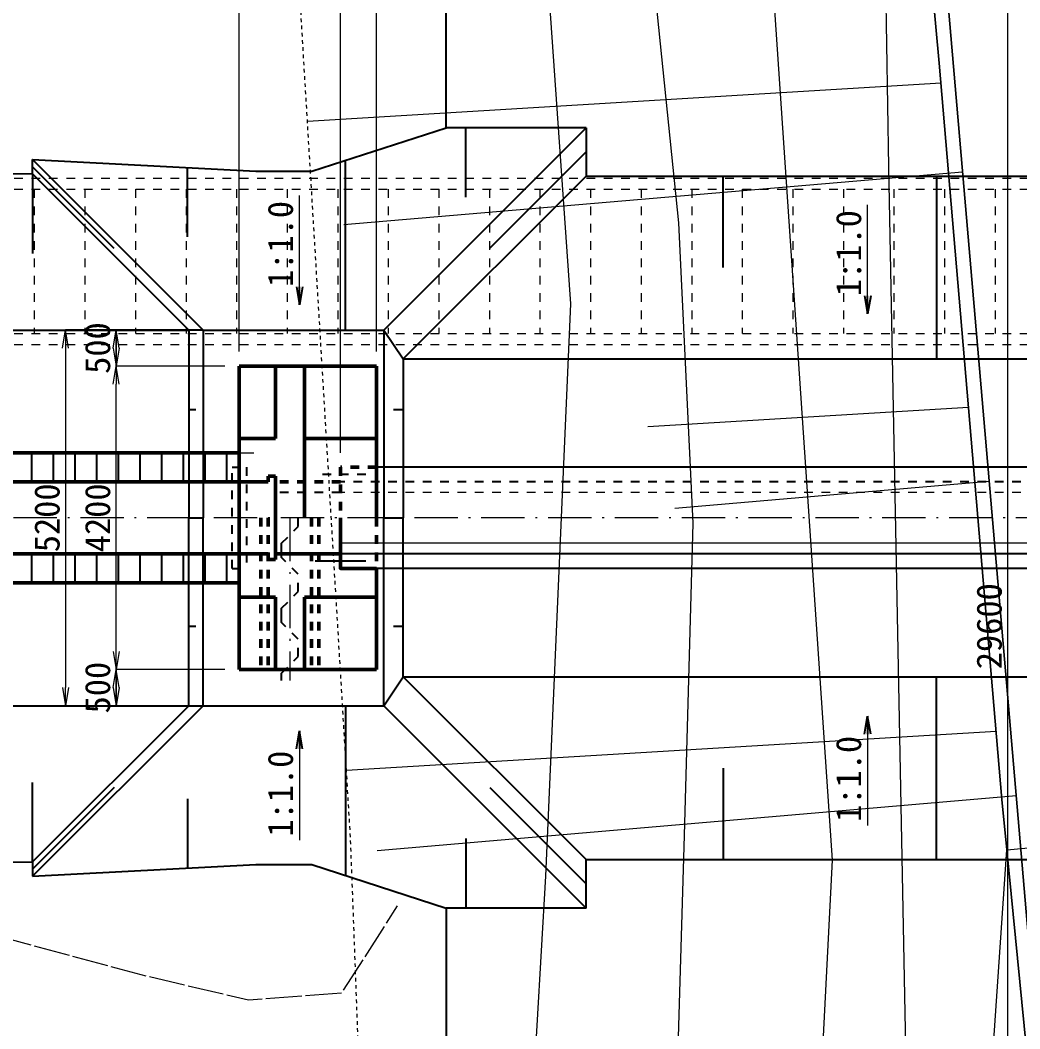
# Model space of a CAD drawing. Header units: millimetres. Extents: x 604133 to 1296463, y 247237 to 595748.
# Drawn here: x 1123057 to 1136895, y 400040 to 414001 of the extents above; entities that cross this region are included whole.
import ezdxf
from ezdxf.enums import TextEntityAlignment as Align

# ---------------------------------------------------------------- set-up
doc = ezdxf.new("R2010")
doc.units = ezdxf.units.MM
doc.header["$LTSCALE"] = 100
doc.header["$PDSIZE"] = 300
for name, pattern in [('561019', [1, 0.5, -0.5]), ('57103', [5.5, 5, -0.5]), ('SXF_一点短鎖線', [9.25, 6, -1.5, 0.25, -1.5]), ('SXF_跳び破線', [12, 6, -6]), ('破線', [7.5, 6, -1.5])]:
    doc.linetypes.add(name, pattern=pattern)
doc.layers.get('Defpoints').update_dxf_attribs({"color": 153})
for name, color, linetype, lineweight in [('D-BGD', 7, 'Continuous', 13), ('D-BMK', 2, 'SXF_一点短鎖線', 13), ('D-BYP-STR1', 2, 'Continuous', 13), ('D-BYP-STR3', 2, 'Continuous', 13), ('D-BYP-STR4', 6, 'Continuous', 25), ('D-BYP-STR8', 150, 'Continuous', 25), ('D-STR', 1, 'Continuous', 50), ('D-STR-DIM', 7, 'Continuous', 13), ('D-STR-STR8', 6, 'Continuous', 25), ('D-STR-TXT', 7, 'Continuous', 13)]:
    doc.layers.add(name, color=color, linetype=linetype, lineweight=lineweight)
doc.styles.add('MS ゴシック', font='MS Gothic.ttf')
doc.styles.add('YOKO_GOTHIC', font='MS Gothic.ttf')
doc.dimstyles.new('DIM-100-F', dxfattribs={"dimscale": 100, "dimtxt": 3.5, "dimasz": 2.5, "dimexe": 0, "dimexo": 2, "dimgap": 0.8, "dimtad": 1, "dimdec": 0, "dimzin": 0, "dimdsep": 46, "dimtxsty": 'MS ゴシック', "dimblk": 'OPEN', "dimcen": 0.1, "dimclrd": 256, "dimclre": 256, "dimclrt": 256, "dimaunit": 1, "dimadec": 4, "dimazin": 0, "dimtfac": 1, "dimtdec": 0, "dimtmove": 2, "dimatfit": 3, "dimldrblk": 'OPEN', "dimfxl": 1, "dimtolj": 1, "dimtzin": 0, "dimlwd": -1, "dimlwe": -1, "dimarcsym": 2})

# ---------------------------------------------------------------- blocks, each defined once
blk = doc.blocks.new('21311212131313131')
at = {"layer": 'D-BGD', "linetype": 'Continuous'}
for p, q in [((2631956.4054, -1237725.4906), (2632903.0245, -1246554.5848)), ((2631074.3451, -1238023.9667), (2631802.0793, -1247004.1743)), ((2627615.6807, -1238199.3119), (2628080.7304, -1242535.2348)), ((2626597.3564, -1238498.9417), (2626956.7081, -1242933.3261)), ((2623342.8237, -1238653.2847), (2624250.7692, -1247198.9986)), ((2622120.3676, -1238973.9168), (2622830.0403, -1247731.2465))]:
    blk.add_line(p, q, dxfattribs=at)
at = {"layer": 'D-BGD', "linetype": 'Continuous', "flags": 128}
for points, elevation in [([(2679911.1663, -1231935.7969), (2668479.6489, -1232319.6215), (2667329.6829, -1235090.8217), (2660699.7617, -1236637.1297), (2654496.4432, -1237435.4029), (2637506.3425, -1238068.6825), (2632710.6617, -1237840.8486), (2632323.1601, -1234462.8293), (2616051.0047, -1233903.3456), (2605419.7616, -1233743.6971), (2592699.1795, -1233495.9421), (2584605.5577, -1233740.4889)], 366999.9802), ([(2583308.4243, -1236041.2311), (2597019.499, -1236141.4955), (2607490.4019, -1236460.7561), (2611872.7226, -1236708.5494), (2612256.1521, -1240087.7596), (2623293.0559, -1239677.1553), (2638573.7824, -1239063.4527), (2642958.7403, -1239204.3861), (2645990.1365, -1239243.891), (2649444.228, -1239265.1265), (2655700.3083, -1239140.9988), (2659012.4858, -1239223.63), (2665385.0682, -1239059.5364), (2668179.506, -1238528.1265), (2669716.6588, -1237929.7528), (2670565.5932, -1237401.5177), (2671771.8717, -1236951.4822), (2672942.0956, -1234189.0919), (2680907.7549, -1234015.8583)], 365999.9802), ([(2586777.4688, -1242786.6184), (2601593.5272, -1242657.284), (2609112.058, -1242353.2794), (2620266.5812, -1241380.0432), (2632903.5429, -1240256.1567), (2646002.5087, -1240654.0511), (2650127.0198, -1240710.5483)], 364999.9803), ([(2662136.5812, -1242686.1153), (2644244.0305, -1242412.6662), (2632601.6074, -1242307.1005), (2628278.2499, -1242278.5521), (2624128.1624, -1242560.3253), (2612434.2076, -1244006.6425), (2596799.4927, -1244644.3059), (2589413.1888, -1244906.6926)], 363999.9803), ([(2653589.4735, -1244977.3043), (2638376.1595, -1244405.7899), (2633206.8406, -1244212.8207), (2625279.8702, -1244032.1614), (2608243.1191, -1245581.5745), (2597180.6312, -1246126.3782), (2588288.9169, -1246687.5849)], 362999.9804)]:
    blk.add_lwpolyline(points, dxfattribs=dict(at, elevation=elevation))
for points in [[(2564021.7962, -1255511.6219), (2566505.9659, -1252400.3186), (2569478.9413, -1249826.7949), (2572939.1385, -1247364.9493), (2572956.5536, -1247353.9622), (2576149.0408, -1245435.2855), (2578453.2333, -1244524.9133), (2580770.5009, -1243780.1642), (2582692.6701, -1243273.9989), (2583765.9038, -1243139.8828), (2586777.4688, -1242786.6184), (2587740.2957, -1242673.0042), (2599980.3645, -1241499.4293), (2609916.9525, -1240351.9465), (2612256.1521, -1240087.7596), (2621839.9683, -1239003.6651), (2632015.2404, -1237924.1447), (2632710.6617, -1237840.8486), (2635418.1082, -1237518.3251), (2642517.3472, -1236780.7177), (2647961.4938, -1236107.2236)], [(2635418.1082, -1237518.3251), (2632710.6617, -1237840.8486), (2632015.2404, -1237924.1447), (2621839.9683, -1239003.6651), (2612256.1521, -1240087.7596), (2609916.9525, -1240351.9465), (2599980.3645, -1241499.4293), (2587740.2957, -1242673.0042), (2586777.4688, -1242786.6184), (2583765.9038, -1243139.8828)]]:
    blk.add_lwpolyline(points, dxfattribs=at)
at = {"layer": 'D-BGD', "linetype": 'Continuous', "extrusion": (-0.107532, 0.993555, 0.035859), "elevation": -1499608.5039}
blk.add_lwpolyline([(-2497254.1395, 421594.8357), (-2480521.2496, 420994.4496), (-2464212.7292, 420484.1214)], dxfattribs=at)
at = {"layer": 'D-BGD', "linetype": '561019', "flags": 128}
blk.add_lwpolyline([(2677840.3099, -1240964.4348), (2677835.9537, -1241622.1323), (2677833.568, -1242034.6602), (2661323.2078, -1244386.3965), (2656577.7941, -1245212.1153), (2653743.5893, -1245705.7947), (2642030.2107, -1246387.9132), (2632752.6546, -1246927.142), (2602586.2323, -1249371.7554), (2584901.8668, -1249696.7909), (2578358.5427, -1250455.9974), (2572758.8599, -1252638.1188), (2569100.8428, -1254403.4106), (2566188.8594, -1257069.6056), (2565725.9984, -1256736.4155), (2564042.2847, -1255526.2582), (2564021.7962, -1255511.6219)], dxfattribs=at)
at = {"layer": 'D-BGD', "linetype": '57103', "elevation": 362499.9804, "flags": 128}
blk.add_lwpolyline([(2694508.8492, -1342309.7663), (2692826.5406, -1342645.9009), (2691223.2868, -1343204.6683), (2688215.924, -1343889.7043), (2684776.2259, -1344947.9842), (2681195.4155, -1347319.8608), (2675268.4675, -1350370.5202), (2671310.4414, -1354074.9467), (2666753.1492, -1357924.4284), (2665147.7632, -1359513.7633), (2663987.5612, -1360468.9789), (2662795.2159, -1361097.6478), (2660669.8069, -1361425.2898), (2659029.8529, -1360878.6497), (2658044.7735, -1360460.2246), (2656538.5731, -1359290.2426), (2655578.5144, -1357695.3147), (2653179.7939, -1353453.4072), (2649363.7171, -1350330.3297), (2646086.6108, -1346722.5185), (2644548.623, -1345829.2648), (2639246.993, -1342387.7168), (2637490.1438, -1340413.5979), (2636977.8488, -1339160.6959), (2637145.5554, -1337469.4847), (2640167.9302, -1320784.2484), (2642105.7601, -1312948.2295), (2643536.402, -1309766.3628), (2647372.6459, -1303287.6772), (2647820.7291, -1301434.164), (2647826.4349, -1300571.9985), (2647644.2049, -1299805.3166), (2647324.3789, -1299512.8079), (2646435.8067, -1299134.674), (2644191.5378, -1299217.1216), (2631308.7427, -1304850.946), (2626711.1803, -1305960.5309), (2625121.1633, -1304854.1084), (2624541.5889, -1303497.1127), (2623950.9738, -1301739.6198), (2627616.8881, -1279538.9036), (2634115.1534, -1252099.7936), (2634700.6786, -1249716.1609), (2635003.7256, -1248296.2668), (2634878.7255, -1247002.2959), (2633658.7892, -1246256.9347)], dxfattribs=at)
at = {"layer": 'D-BGD', "linetype": 'Continuous'}
blk.add_polyline3d([(2567898.1686, -1251656.4716, 364039.9803), (2570133.443, -1249676.6364, 364499.9803), (2572032.7743, -1248185.516, 364239.9803), (2574775.139, -1246528.8825, 364189.9803), (2577257.3679, -1245368.2623, 364679.9803), (2579903.1203, -1244262.9599, 364909.9803), (2581798.6158, -1243715.9716, 364939.9803), (2612783.9959, -1239781.621, 366439.9802), (2628999.8005, -1238045.0001, 366949.9802), (2645637.8583, -1236265.9271, 367549.9801), (2658375.6289, -1235030.7815, 368169.9801)], dxfattribs=at)
at = {"layer": 'D-STR-TXT'}
blk.add_line((2627673.1793, -1259974.3175), (2627431.6772, -1248376.8317), dxfattribs=at)
blk = doc.blocks.new('_Open')
at = {"color": 0, "linetype": 'ByBlock', "lineweight": -2}
for p, q in [((-1, 0.167), (0, 0)), ((-1, -0.167), (0, 0)), ((0, 0), (-1, 0))]:
    blk.add_line(p, q, dxfattribs=at)
blk = doc.blocks.new('*D201')
at = {"layer": 'D-STR-DIM', "transparency": 16777216}
for p, q in [((1125891, 409213), (1124386, 409213)), ((1124386, 405263), (1124386, 408963)), ((1125891, 405013), (1124386, 405013))]:
    blk.add_line(p, q, dxfattribs=at)
at = {"layer": 'Defpoints', "color": 0, "transparency": 16777216}
for p in [(1124386, 409213), (1126091, 409213), (1126091, 405013)]:
    blk.add_point(p, dxfattribs=at)
at = {"layer": 'D-STR-DIM', "transparency": 16777216, "xscale": 250, "yscale": 250, "zscale": 250}
for p, rotation in [((1124386, 409213), 90), ((1124386, 405013), 270)]:
    blk.add_blockref('_Open', p, dxfattribs=dict(at, rotation=rotation))
at = {"layer": 'D-STR-DIM', "transparency": 16777216, "insert": (1124131, 407113), "char_height": 350, "attachment_point": 5, "rotation": 90, "style": 'MS ゴシック'}
blk.add_mtext('\\A1;4200', dxfattribs=at)
blk = doc.blocks.new('*D202')
at = {"layer": 'D-STR-DIM', "ltscale": 1500, "transparency": 16777216}
for p, q in [((1125391, 409713), (1124386, 409713)), ((1124386, 409213), (1124386, 409713)), ((1124386, 409463), (1124386, 409713)), ((1124386, 409463), (1124386, 409213)), ((1125891, 409213), (1124386, 409213))]:
    blk.add_line(p, q, dxfattribs=at)
at = {"layer": 'Defpoints', "color": 0, "ltscale": 1500, "transparency": 16777216}
for p in [(1124386, 409713), (1125591, 409713), (1126091, 409213)]:
    blk.add_point(p, dxfattribs=at)
at = {"layer": 'D-STR-DIM', "ltscale": 1500, "transparency": 16777216, "xscale": 250, "yscale": 250, "zscale": 250}
for p, rotation in [((1124386, 409713), 90), ((1124386, 409213), 270)]:
    blk.add_blockref('_Open', p, dxfattribs=dict(at, rotation=rotation))
at = {"layer": 'D-STR-DIM', "ltscale": 1500, "transparency": 16777216, "insert": (1124131, 409463), "char_height": 350, "attachment_point": 5, "rotation": 90, "style": 'MS ゴシック'}
blk.add_mtext('\\A1;500', dxfattribs=at)
blk = doc.blocks.new('*D203')
at = {"layer": 'D-STR-DIM', "ltscale": 1500, "transparency": 16777216}
for p, q in [((1125391, 409713), (1123686, 409713)), ((1123686, 409463), (1123686, 404763)), ((1125391, 404513), (1123686, 404513))]:
    blk.add_line(p, q, dxfattribs=at)
at = {"layer": 'Defpoints', "color": 0, "ltscale": 1500, "transparency": 16777216}
for p in [(1125591, 409713), (1123686, 404513), (1125591, 404513)]:
    blk.add_point(p, dxfattribs=at)
at = {"layer": 'D-STR-DIM', "ltscale": 1500, "transparency": 16777216, "xscale": 250, "yscale": 250, "zscale": 250}
for p, rotation in [((1123686, 409713), 90), ((1123686, 404513), 270)]:
    blk.add_blockref('_Open', p, dxfattribs=dict(at, rotation=rotation))
at = {"layer": 'D-STR-DIM', "ltscale": 1500, "transparency": 16777216, "insert": (1123431, 407113), "char_height": 350, "attachment_point": 5, "rotation": 90, "style": 'MS ゴシック'}
blk.add_mtext('\\A1;5200', dxfattribs=at)
blk = doc.blocks.new('*D204')
at = {"layer": 'D-STR-DIM', "ltscale": 1500, "transparency": 16777216}
for p, q in [((1125891, 405013), (1124386, 405013)), ((1124386, 405013), (1124386, 404513)), ((1124386, 404763), (1124386, 405013)), ((1124386, 404763), (1124386, 404513)), ((1125391, 404513), (1124386, 404513))]:
    blk.add_line(p, q, dxfattribs=at)
at = {"layer": 'Defpoints', "color": 0, "ltscale": 1500, "transparency": 16777216}
for p in [(1126091, 405013), (1124386, 404513), (1125591, 404513)]:
    blk.add_point(p, dxfattribs=at)
at = {"layer": 'D-STR-DIM', "ltscale": 1500, "transparency": 16777216, "xscale": 250, "yscale": 250, "zscale": 250}
for p, rotation in [((1124386, 405013), 90), ((1124386, 404513), 270)]:
    blk.add_blockref('_Open', p, dxfattribs=dict(at, rotation=rotation))
at = {"layer": 'D-STR-DIM', "ltscale": 1500, "transparency": 16777216, "insert": (1124131, 404763), "char_height": 350, "attachment_point": 5, "rotation": 90, "style": 'MS ゴシック'}
blk.add_mtext('\\A1;500', dxfattribs=at)
blk = doc.blocks.new('*D154')
at = {"layer": 'D-STR-DIM', "ltscale": 0.2, "transparency": 16777216}
for p, q in [((1113991, 408213), (1113991, 429299)), ((1114241, 429299), (1125841, 429299)), ((1126091, 409413), (1126091, 429299))]:
    blk.add_line(p, q, dxfattribs=at)
at = {"layer": 'Defpoints', "color": 0, "ltscale": 0.2, "transparency": 16777216}
for p in [(1126091, 429299), (1126091, 409213), (1113991, 408013)]:
    blk.add_point(p, dxfattribs=at)
at = {"layer": 'D-STR-DIM', "ltscale": 0.2, "transparency": 16777216, "xscale": 250, "yscale": 250, "zscale": 250, "rotation": 180}
blk.add_blockref('_Open', (1113991, 429299), dxfattribs=at)
at = {"layer": 'D-STR-DIM', "ltscale": 0.2, "transparency": 16777216, "xscale": 250, "yscale": 250, "zscale": 250}
blk.add_blockref('_Open', (1126091, 429299), dxfattribs=at)
at = {"layer": 'D-STR-DIM', "ltscale": 0.2, "transparency": 16777216, "insert": (1120041, 429592), "char_height": 350, "attachment_point": 5, "style": 'MS ゴシック'}
blk.add_mtext('\\A1;川裏翼壁工 12100', dxfattribs=at)
blk = doc.blocks.new('*D155')
at = {"layer": 'D-STR-DIM', "ltscale": 0.2, "transparency": 16777216}
for p, q in [((1126091, 409413), (1126091, 428599)), ((1126341, 428599), (1127741, 428599)), ((1127991, 409413), (1127991, 428599))]:
    blk.add_line(p, q, dxfattribs=at)
at = {"layer": 'Defpoints', "color": 0, "ltscale": 0.2, "transparency": 16777216}
for p in [(1127991, 428599), (1126091, 409213), (1127991, 409213)]:
    blk.add_point(p, dxfattribs=at)
at = {"layer": 'D-STR-DIM', "ltscale": 0.2, "transparency": 16777216, "xscale": 250, "yscale": 250, "zscale": 250, "rotation": 180}
blk.add_blockref('_Open', (1126091, 428599), dxfattribs=at)
at = {"layer": 'D-STR-DIM', "ltscale": 0.2, "transparency": 16777216, "xscale": 250, "yscale": 250, "zscale": 250}
blk.add_blockref('_Open', (1127991, 428599), dxfattribs=at)
at = {"layer": 'D-STR-DIM', "ltscale": 0.2, "transparency": 16777216, "insert": (1127041, 428854), "char_height": 350, "attachment_point": 5, "style": 'MS ゴシック'}
blk.add_mtext('\\A1;1900', dxfattribs=at)
blk = doc.blocks.new('*D156')
at = {"layer": 'D-STR-DIM', "ltscale": 0.2, "transparency": 16777216}
for p, q in [((1126091, 409413), (1126091, 429299)), ((1126341, 429299), (1156741, 429299)), ((1156991, 409713), (1156991, 429299))]:
    blk.add_line(p, q, dxfattribs=at)
at = {"layer": 'Defpoints', "color": 0, "ltscale": 0.2, "transparency": 16777216}
for p in [(1156991, 429299), (1156991, 409513), (1126091, 409213)]:
    blk.add_point(p, dxfattribs=at)
at = {"layer": 'D-STR-DIM', "ltscale": 0.2, "transparency": 16777216, "xscale": 250, "yscale": 250, "zscale": 250, "rotation": 180}
blk.add_blockref('_Open', (1126091, 429299), dxfattribs=at)
at = {"layer": 'D-STR-DIM', "ltscale": 0.2, "transparency": 16777216, "xscale": 250, "yscale": 250, "zscale": 250}
blk.add_blockref('_Open', (1156991, 429299), dxfattribs=at)
at = {"layer": 'D-STR-DIM', "ltscale": 0.2, "transparency": 16777216, "insert": (1141541, 429587), "char_height": 350, "attachment_point": 5, "style": 'MS ゴシック'}
blk.add_mtext('\\A1;樋門本体工 30900', dxfattribs=at)
blk = doc.blocks.new('*D158')
at = {"layer": 'D-STR-DIM', "ltscale": 1500, "transparency": 16777216}
for p, q in [((1126091, 409413), (1126091, 427899)), ((1127241, 427899), (1126341, 427899)), ((1127491, 408013), (1127491, 427899))]:
    blk.add_line(p, q, dxfattribs=at)
at = {"layer": 'Defpoints', "color": 0, "ltscale": 1500, "transparency": 16777216}
for p in [(1126091, 427899), (1126091, 409213), (1127491, 407813)]:
    blk.add_point(p, dxfattribs=at)
at = {"layer": 'D-STR-DIM', "ltscale": 1500, "transparency": 16777216, "xscale": 250, "yscale": 250, "zscale": 250, "rotation": 180}
blk.add_blockref('_Open', (1126091, 427899), dxfattribs=at)
at = {"layer": 'D-STR-DIM', "ltscale": 1500, "transparency": 16777216, "xscale": 250, "yscale": 250, "zscale": 250}
blk.add_blockref('_Open', (1127491, 427899), dxfattribs=at)
at = {"layer": 'D-STR-DIM', "ltscale": 1500, "transparency": 16777216, "insert": (1126791, 428154), "char_height": 350, "attachment_point": 5, "style": 'MS ゴシック'}
blk.add_mtext('\\A1;1400', dxfattribs=at)
blk = doc.blocks.new('*D159')
at = {"layer": 'D-STR-DIM', "transparency": 16777216}
for p, q in [((1127491, 408013), (1127491, 427899)), ((1127741, 427899), (1150341, 427899)), ((1150591, 408013), (1150591, 427899))]:
    blk.add_line(p, q, dxfattribs=at)
at = {"layer": 'Defpoints', "color": 0, "transparency": 16777216}
for p in [(1150591, 427899), (1127491, 407813), (1150591, 407813)]:
    blk.add_point(p, dxfattribs=at)
at = {"layer": 'D-STR-DIM', "transparency": 16777216, "xscale": 250, "yscale": 250, "zscale": 250, "rotation": 180}
blk.add_blockref('_Open', (1127491, 427899), dxfattribs=at)
at = {"layer": 'D-STR-DIM', "transparency": 16777216, "xscale": 250, "yscale": 250, "zscale": 250}
blk.add_blockref('_Open', (1150591, 427899), dxfattribs=at)
at = {"layer": 'D-STR-DIM', "transparency": 16777216, "insert": (1139041, 428179), "char_height": 350, "attachment_point": 5, "style": 'MS ゴシック'}
blk.add_mtext('\\A1;PC函渠 23100', dxfattribs=at)
blk = doc.blocks.new('*D161')
at = {"layer": 'D-STR-DIM', "ltscale": 0.2, "transparency": 16777216}
for p, q in [((1127991, 409413), (1127991, 428599)), ((1128241, 428599), (1149841, 428599)), ((1150091, 409713), (1150091, 428599))]:
    blk.add_line(p, q, dxfattribs=at)
at = {"layer": 'Defpoints', "color": 0, "ltscale": 0.2, "transparency": 16777216}
for p in [(1150091, 428599), (1150091, 409513), (1127991, 409213)]:
    blk.add_point(p, dxfattribs=at)
at = {"layer": 'D-STR-DIM', "ltscale": 0.2, "transparency": 16777216, "xscale": 250, "yscale": 250, "zscale": 250, "rotation": 180}
blk.add_blockref('_Open', (1127991, 428599), dxfattribs=at)
at = {"layer": 'D-STR-DIM', "ltscale": 0.2, "transparency": 16777216, "xscale": 250, "yscale": 250, "zscale": 250}
blk.add_blockref('_Open', (1150091, 428599), dxfattribs=at)
at = {"layer": 'D-STR-DIM', "ltscale": 0.2, "transparency": 16777216, "insert": (1139041, 428854), "char_height": 350, "attachment_point": 5, "style": 'MS ゴシック'}
blk.add_mtext('\\A1;22100', dxfattribs=at)
blk = doc.blocks.new('*D276')
at = {"layer": 'D-STR-DIM', "transparency": 16777216}
for p, q in [((1143507, 420413), (1136728, 420413)), ((1136728, 391063), (1136728, 420163)), ((1143506, 390813), (1136728, 390813))]:
    blk.add_line(p, q, dxfattribs=at)
at = {"layer": 'Defpoints', "color": 0, "transparency": 16777216}
for p in [(1136728, 420413), (1143707, 420413, 354000), (1143706, 390813, 354000)]:
    blk.add_point(p, dxfattribs=at)
at = {"layer": 'D-STR-DIM', "transparency": 16777216, "xscale": 250, "yscale": 250, "zscale": 250}
for p, rotation in [((1136728, 420413), 90), ((1136728, 390813), 270)]:
    blk.add_blockref('_Open', p, dxfattribs=dict(at, rotation=rotation))
at = {"layer": 'D-STR-DIM', "transparency": 16777216, "insert": (1136473, 405613), "char_height": 350, "attachment_point": 5, "rotation": 90, "style": 'MS ゴシック'}
blk.add_mtext('\\A1;29600', dxfattribs=at)

msp = doc.modelspace()

# ---------------------------------------------------------------- linework, layer by layer
at = {"layer": 'D-BMK', "linetype": 'SXF_一点短鎖線'}
for p, q in [((1193865.3, 407112.7, 354000), (1113068.4, 407112.7, 354000)), ((1126791.1, 407112.7, 354000), (1126791.1, 404862.7, 354000))]:
    msp.add_line(p, q, dxfattribs=at)
at = {"layer": 'D-BYP-STR1', "linetype": 'Continuous', "lineweight": 25}
for p, q in [((1123213.5, 408012.7, 354000), (1123213.5, 407612.7, 354000)), ((1123513.5, 408012.7, 354000), (1123513.5, 407612.7, 354000)), ((1123813.5, 408012.7, 354000), (1123813.5, 407612.7, 354000)), ((1124113.5, 408012.7, 354000), (1124113.5, 407612.7, 354000)), ((1124413.5, 408012.7, 354000), (1124413.5, 407612.7, 354000)), ((1124713.5, 408012.7, 354000), (1124713.5, 407612.7, 354000)), ((1125013.5, 408012.7, 354000), (1125013.5, 407612.7, 354000)), ((1125313.5, 408012.7, 354000), (1125313.5, 407612.7, 354000)), ((1125613.5, 408012.7, 354000), (1125613.5, 407612.7, 354000)), ((1125913.5, 408012.7, 354000), (1125913.5, 407612.7, 354000)), ((1123213.5, 406612.7, 354000), (1123213.5, 406212.7, 354000)), ((1123513.5, 406612.7, 354000), (1123513.5, 406212.7, 354000)), ((1123813.5, 406612.7, 354000), (1123813.5, 406212.7, 354000)), ((1124113.5, 406612.7, 354000), (1124113.5, 406212.7, 354000)), ((1124413.5, 406612.7, 354000), (1124413.5, 406212.7, 354000)), ((1124713.5, 406612.7, 354000), (1124713.5, 406212.7, 354000)), ((1125013.5, 406612.7, 354000), (1125013.5, 406212.7, 354000)), ((1125313.5, 406612.7, 354000), (1125313.5, 406212.7, 354000)), ((1125613.5, 406612.7, 354000), (1125613.5, 406212.7, 354000)), ((1125913.5, 406612.7, 354000), (1125913.5, 406212.7, 354000))]:
    msp.add_line(p, q, dxfattribs=at)
at = {"layer": 'D-BYP-STR1', "linetype": 'SXF_跳び破線', "ltscale": 0.2}
msp.add_line((1150590.8, 407462.7, 354000), (1127491.1, 407462.7, 354000), dxfattribs=at)
at = {"layer": 'D-BYP-STR1'}
msp.add_line((1150590.8, 406762.7, 354000), (1127491.1, 406762.7, 354000), dxfattribs=at)
at = {"layer": 'D-BYP-STR3', "linetype": 'SXF_跳び破線', "ltscale": 0.2}
for p, q in [((1117936.5, 411812.7, 354000), (1141866.7, 411812.7, 354000)), ((1117936.5, 411662.7, 354000), (1141366.7, 411662.7, 354000)), ((1123253.1, 411662.7, 354000), (1123253.1, 409662.7, 354000)), ((1123953.1, 411662.7, 354000), (1123953.1, 409662.7, 354000)), ((1124653.1, 411662.7, 354000), (1124653.1, 409662.7, 354000)), ((1125353.1, 411662.7, 354000), (1125353.1, 409662.7, 354000)), ((1126053.1, 411662.7, 354000), (1126053.1, 409662.7, 354000)), ((1126753.1, 411662.7, 354000), (1126753.1, 409662.7, 354000)), ((1127453.1, 411662.7, 354000), (1127453.1, 409662.7, 354000)), ((1128153.1, 411662.7, 354000), (1128153.1, 409662.7, 354000)), ((1128853.1, 411662.7, 354000), (1128853.1, 409662.7, 354000)), ((1129553.1, 411662.7, 354000), (1129553.1, 409662.7, 354000)), ((1130253.1, 411662.7, 354000), (1130253.1, 409662.7, 354000)), ((1130953.1, 411662.7, 354000), (1130953.1, 409662.7, 354000)), ((1131653.1, 411662.7, 354000), (1131653.1, 409662.7, 354000)), ((1132353.1, 411662.7, 354000), (1132353.1, 409662.7, 354000)), ((1133053.1, 411662.7, 354000), (1133053.1, 409662.7, 354000)), ((1133753.1, 411662.7, 354000), (1133753.1, 409662.7, 354000)), ((1134453.1, 411662.7, 354000), (1134453.1, 409662.7, 354000)), ((1135153.1, 411662.7, 354000), (1135153.1, 409662.7, 354000)), ((1135853.1, 411662.7, 354000), (1135853.1, 409662.7, 354000)), ((1136553.1, 411662.7, 354000), (1136553.1, 409662.7, 354000)), ((1117936.5, 409662.7, 354000), (1141366.7, 409662.7, 354000)), ((1117936.5, 409512.7, 354000), (1141866.7, 409512.7, 354000))]:
    msp.add_line(p, q, dxfattribs=at)
at = {"layer": 'D-BYP-STR4', "linetype": 'SXF_跳び破線', "ltscale": 0.2}
for p, q in [((1125991.1, 406412.7, 354000), (1125991.1, 407812.7, 354000)), ((1125991.1, 407812.7, 354000), (1126191.1, 407812.7, 354000)), ((1126191.1, 407812.7, 354000), (1126191.1, 406412.7, 354000)), ((1127491.1, 407462.7, 354000), (1126591.1, 407462.7, 354000)), ((1125991.1, 406412.7, 354000), (1126191.1, 406412.7, 354000))]:
    msp.add_line(p, q, dxfattribs=at)
at = {"layer": 'D-BYP-STR4', "linetype": 'SXF_跳び破線', "lineweight": 25, "ltscale": 0.2}
for points in [[(1126676.1, 406662.7), (1126676.1, 406762.7), (1126906.1, 406992.7), (1126906.1, 407112.7)], [(1126676.1, 405762.7), (1126676.1, 405862.7), (1126906.1, 406092.7), (1126906.1, 406332.7), (1126676.1, 406562.7), (1126676.1, 406662.7)], [(1126676.1, 404862.7), (1126676.1, 404962.7), (1126906.1, 405192.7), (1126906.1, 405432.7), (1126676.1, 405662.7), (1126676.1, 405762.7)]]:
    msp.add_lwpolyline(points, dxfattribs=at)
at = {"layer": 'D-BYP-STR8', "linetype": 'SXF_跳び破線', "ltscale": 0.2}
for p, q in [((1127991.1, 407812.7, 354000), (1127491.1, 407812.7, 354000)), ((1127491.1, 407812.7, 354000), (1127491.1, 407112.7, 354000)), ((1150590.8, 407612.7, 354000), (1127491.1, 407612.7, 354000))]:
    msp.add_line(p, q, dxfattribs=at)
at = {"layer": 'D-BYP-STR8'}
for p, q in [((1150090.8, 407812.7, 354000), (1127991.1, 407812.7, 354000)), ((1127491.1, 407112.7, 354000), (1127491.1, 406412.7, 354000)), ((1150590.8, 406612.7, 354000), (1127491.1, 406612.7, 354000)), ((1127991.1, 406412.7, 354000), (1127491.1, 406412.7, 354000)), ((1150090.8, 406412.7, 354000), (1127991.1, 406412.7, 354000))]:
    msp.add_line(p, q, dxfattribs=at)
at = {"layer": 'D-BYP-STR8', "color": 2, "linetype": 'SXF_跳び破線', "ltscale": 0.2}
msp.add_line((1127841.1, 407712.7, 354000), (1127141.1, 407712.7, 354000), dxfattribs=at)
at = {"layer": 'D-BYP-STR8', "color": 2}
msp.add_line((1127841.1, 406512.7, 354000), (1127141.1, 406512.7, 354000), dxfattribs=at)
at = {"layer": 'D-STR'}
for p, q in [((1127991.1, 409212.7, 354000), (1126091.1, 409212.7, 354000)), ((1126091.1, 408212.7, 354000), (1126091.1, 409212.7, 354000)), ((1126591.1, 408212.7, 354000), (1126591.1, 409212.7, 354000)), ((1126991.1, 408212.7, 354000), (1126991.1, 409212.7, 354000)), ((1127991.1, 407112.7, 354000), (1127991.1, 409212.7, 354000)), ((1126091.1, 408212.7, 354000), (1126091.1, 406012.7, 354000)), ((1126591.1, 408212.7, 354000), (1126091.1, 408212.7, 354000)), ((1126991.1, 407112.7, 354000), (1126991.1, 408312.7, 354000)), ((1126991.1, 408212.7, 354000), (1127991.1, 408212.7, 354000)), ((1126091.1, 408012.7, 354000), (1113991.1, 408012.7, 354000)), ((1126591.1, 407687.7, 354000), (1126491.1, 407687.7, 354000)), ((1126491.1, 407687.7, 354000), (1126491.1, 407612.7, 354000)), ((1126591.1, 406537.7, 354000), (1126591.1, 407687.7, 354000)), ((1126091.1, 407612.7, 354000), (1114391.1, 407612.7, 354000)), ((1126491.1, 407612.7, 354000), (1126091.1, 407612.7, 354000)), ((1126091.1, 406612.7, 354000), (1114391.1, 406612.7, 354000)), ((1126491.1, 406612.7, 354000), (1126091.1, 406612.7, 354000)), ((1126491.1, 406612.7, 354000), (1126491.1, 406537.7, 354000)), ((1126591.1, 406537.7, 354000), (1126491.1, 406537.7, 354000)), ((1127491.1, 406612.7, 354000), (1126591.1, 406612.7, 354000)), ((1127991.1, 406412.7, 354000), (1127991.1, 405012.7, 354000)), ((1126091.1, 406212.7, 354000), (1113991.1, 406212.7, 354000)), ((1126591.1, 406012.7, 354000), (1126091.1, 406012.7, 354000)), ((1126091.1, 406012.7, 354000), (1126091.1, 405012.7, 354000)), ((1126591.1, 406012.7, 354000), (1126591.1, 405012.7, 354000)), ((1126991.1, 406012.7, 354000), (1126991.1, 405012.7, 354000)), ((1126991.1, 406012.7, 354000), (1127991.1, 406012.7, 354000)), ((1127991.1, 405012.7, 354000), (1126091.1, 405012.7, 354000))]:
    msp.add_line(p, q, dxfattribs=at)
at = {"layer": 'D-STR', "linetype": 'SXF_跳び破線', "ltscale": 0.2}
for p, q in [((1127491.1, 407612.7, 354000), (1126591.1, 407612.7, 354000)), ((1126391.1, 407112.7, 354000), (1126391.1, 405012.7, 354000)), ((1126491.1, 407112.7, 354000), (1126491.1, 405012.7, 354000)), ((1127091.1, 407112.7, 354000), (1127091.1, 405012.7, 354000)), ((1127191.1, 407112.7, 354000), (1127191.1, 405012.7, 354000)), ((1127991.1, 407112.7, 354000), (1127991.1, 406412.7, 354000))]:
    msp.add_line(p, q, dxfattribs=at)
at = {"layer": 'D-STR', "linetype": '破線', "ltscale": 100}
msp.add_line((1126991.1, 405012.7, 354000), (1126591.1, 405012.7, 354000), dxfattribs=at)
at = {"layer": 'D-STR', "linetype": 'SXF_跳び破線', "ltscale": 0.2, "elevation": 354000}
msp.add_lwpolyline([(1127991.1, 407812.7), (1127491.1, 407812.7), (1127491.1, 407112.7)], dxfattribs=at)
at = {"layer": 'D-STR', "elevation": 354000}
msp.add_lwpolyline([(1127491.1, 407112.7), (1127491.1, 406412.7), (1127991.1, 406412.7)], dxfattribs=at)
at = {"layer": 'D-STR-STR8'}
for p, q in [((1128955.2, 412512.7, 354000), (1128955.2, 415712.7, 354000)), ((1127095.9, 411912.7, 354000), (1128955.2, 412512.7, 354000)), ((1128091.1, 409712.7, 354000), (1130891.1, 412512.7, 354000)), ((1130891.1, 412512.7, 354000), (1128955.2, 412512.7, 354000)), ((1129225.3, 411552), (1129225.3, 412512.7)), ((1130891.1, 412512.7, 354000), (1130891.1, 411842.7, 354000)), ((1129558.6, 410845.2, 354000), (1130891.1, 412177.7, 354000)), ((1125591.1, 409712.7, 354000), (1123230.3, 412073.4, 354000)), ((1123230.3, 411873.4, 354000), (1123230.3, 412073.4, 354000)), ((1123230.3, 412073.4, 354000), (1126317.6, 411912.7, 354000)), ((1127559.4, 409712.7, 354000), (1127559.4, 412062.3, 354000)), ((1124360.7, 410843.1, 354000), (1123230.3, 411973.4, 354000)), ((1125391.1, 409712.7, 354000), (1123230.3, 411873.4, 354000)), ((1123230.3, 411873.4, 354000), (1123230.3, 410773.4, 354000)), ((1125375.3, 411001.1, 354000), (1125375.3, 411961.8, 354000)), ((1126317.6, 411912.7, 354000), (1127095.9, 411912.7, 354000)), ((1128361.1, 409312.7, 354000), (1130891.1, 411842.7, 354000)), ((1130891.1, 411842.7, 354000), (1146490.8, 411842.7, 354000)), ((1132791.1, 410577.7, 354000), (1132791.1, 411842.7, 354000)), ((1135741, 411842.7, 354000), (1135741, 409312.7, 354000)), ((1112891.1, 409712.7, 354000), (1125391.1, 409712.7, 354000)), ((1125391.1, 409712.7, 354000), (1125391.1, 407112.7, 354000)), ((1125591.1, 409712.7, 354000), (1125391.1, 409712.7, 354000)), ((1125591.1, 409712.7, 354000), (1128091.1, 409712.7, 354000)), ((1125591.1, 409712.7, 354000), (1125591.1, 407112.7, 354000)), ((1128091.1, 409712.7, 354000), (1128091.1, 407112.7, 354000)), ((1128091.1, 409712.7, 354000), (1128361.1, 409312.7, 354000)), ((1128361.1, 409312.7, 354000), (1128361.1, 407112.7, 354000)), ((1128361.1, 409312.7, 354000), (1149020.8, 409312.7, 354000)), ((1125391.1, 408612.7, 354000), (1125491.1, 408612.7, 354000)), ((1128226.1, 408612.7, 354000), (1128361.1, 408612.7, 354000)), ((1125391.1, 404512.7, 354000), (1125391.1, 407112.7, 354000)), ((1125391.1, 407112.7, 354000), (1125591.1, 407112.7, 354000)), ((1125591.1, 404512.7, 354000), (1125591.1, 407112.7, 354000)), ((1128091.1, 404512.7, 354000), (1128091.1, 407112.7, 354000)), ((1128091.1, 407112.7, 354000), (1128361.1, 407112.7, 354000)), ((1128361.1, 404912.7, 354000), (1128361.1, 407112.7, 354000)), ((1125391.1, 405612.7, 354000), (1125491.1, 405612.7, 354000)), ((1128226.1, 405612.7, 354000), (1128361.1, 405612.7, 354000)), ((1128091.1, 404512.7, 354000), (1128361.1, 404912.7, 354000)), ((1128361.1, 404912.7, 354000), (1149020.8, 404912.7, 354000)), ((1128361.1, 404912.7, 354000), (1130891.1, 402382.7, 354000)), ((1135741, 402382.7, 354000), (1135741, 404912.7, 354000)), ((1112891.1, 404512.7, 354000), (1125391.1, 404512.7, 354000)), ((1125591.1, 404512.7, 354000), (1123230.3, 402152, 354000)), ((1125391.1, 404512.7, 354000), (1123230.3, 402352, 354000)), ((1125391.1, 404512.7, 354000), (1125591.1, 404512.7, 354000)), ((1125591.1, 404512.7, 354000), (1128091.1, 404512.7, 354000)), ((1127559.4, 404512.7, 354000), (1127559.4, 402163.1, 354000)), ((1128091.1, 404512.7, 354000), (1130891.1, 401712.7, 354000)), ((1132791.1, 403647.7, 354000), (1132791.1, 402382.7, 354000)), ((1123230.3, 402352, 354000), (1123230.3, 403452, 354000)), ((1124360.7, 403382.3, 354000), (1123230.3, 402252, 354000)), ((1129558.6, 403380.2, 354000), (1130891.1, 402047.7, 354000)), ((1125375.3, 403224.3, 354000), (1125375.3, 402263.6, 354000)), ((1129225.3, 402673.4), (1129225.3, 401712.7)), ((1123230.3, 402352, 354000), (1123230.3, 402152, 354000)), ((1130891.1, 401712.7, 354000), (1130891.1, 402382.7, 354000)), ((1130891.1, 402382.7, 354000), (1146490.8, 402382.7, 354000)), ((1123230.3, 402152, 354000), (1126317.6, 402312.7, 354000)), ((1126317.6, 402312.7, 354000), (1127095.9, 402312.7, 354000)), ((1127095.9, 402312.7, 354000), (1128955.2, 401712.7, 354000)), ((1128955.2, 401712.7, 354000), (1128955.2, 395512.7, 354000)), ((1130891.1, 401712.7, 354000), (1128955.2, 401712.7, 354000))]:
    msp.add_line(p, q, dxfattribs=at)
at = {"layer": 'D-STR-STR8', "elevation": 354000}
for points in [[(1110631.9, 411971.9), (1113491.1, 411912.7), (1123230.3, 411873.4)], [(1110631.9, 402253.5), (1113491.1, 402312.7), (1123230.3, 402352)]]:
    msp.add_lwpolyline(points, dxfattribs=at)

# ---------------------------------------------------------------- block references
at = {"layer": 'D-BGD', "rotation": 268.807065034117}
msp.add_blockref('21311212131313131', (2429100.2, 3008884.8, 354000), dxfattribs=at)

# ---------------------------------------------------------------- texts
at = {"layer": 'D-STR-TXT', "style": 'YOKO_GOTHIC'}
for p in [(1126834.2, 410903.7, 354000), (1134699, 410776.7, 354000), (1134699, 403499.8, 354000), (1126834.2, 403295, 354000)]:
    msp.add_text('1:1.0', height=350, rotation=90, dxfattribs=at).set_placement(p, align=Align.CENTER)

# ---------------------------------------------------------------- dimensions: what is measured, and where the dimension line sits
at = {"layer": 'D-STR-DIM', "ltscale": 0.2}
for base, p1, p2, text, picture, middle in [((1126091.1, 429299, 354000), (1113991.1, 408012.7, 354000), (1126091.1, 409212.7, 354000), '川裏翼壁工 <>', '*D154', (1120041.1, 429592.2, 354000)), ((1156991.1, 429299, 354000), (1126091.1, 409212.7, 354000), (1156991.1, 409512.7, 354000), '樋門本体工 <>', '*D156', (1141541.1, 429586.9, 354000))]:
    dim = msp.add_linear_dim(base=base, p1=p1, p2=p2, text=text, dimstyle='DIM-100-F', dxfattribs=at)
    dim.commit()
    dim.dimension.update_dxf_attribs({"geometry": picture, "text_midpoint": middle})
dim = msp.add_linear_dim(base=(1127991.1, 428599, 354000), p1=(1126091.1, 409212.7, 354000), p2=(1127991.1, 409212.7, 354000), dimstyle='DIM-100-F', dxfattribs=at)
dim.commit()
dim.dimension.update_dxf_attribs({"geometry": '*D155', "text_midpoint": (1127041.1, 428854, 354000)})
dim = msp.add_linear_dim(base=(1150090.8, 428599, 354000), p1=(1127991.1, 409212.7, 354000), p2=(1150090.8, 409512.7, 354000), angle=180, dimstyle='DIM-100-F', dxfattribs=at)
dim.commit()
dim.dimension.update_dxf_attribs({"geometry": '*D161', "text_midpoint": (1139040.9, 428854, 354000)})
at = {"layer": 'D-STR-DIM'}
dim = msp.add_linear_dim(base=(1150590.8, 427899, 354000), p1=(1127491.1, 407812.7, 354000), p2=(1150590.8, 407812.7, 354000), text='PC函渠 <>', dimstyle='DIM-100-F', dxfattribs=at)
dim.commit()
dim.dimension.update_dxf_attribs({"geometry": '*D159', "text_midpoint": (1139040.9, 428178.9, 354000)})
at = {"layer": 'D-STR-DIM', "ltscale": 1500}
dim = msp.add_linear_dim(base=(1126091.1, 427899, 354000), p1=(1127491.1, 407812.7, 354000), p2=(1126091.1, 409212.7, 354000), dimstyle='DIM-100-F', dxfattribs=at)
dim.commit()
dim.dimension.update_dxf_attribs({"geometry": '*D158', "text_midpoint": (1126791.1, 428154, 354000)})
at = {"layer": 'D-STR-DIM'}
for base, p1, p2, picture, middle in [((1136727.6, 420412.7), (1143706, 390812.7, 354000), (1143706.7, 420412.7, 354000), '*D276', (1136472.6, 405612.7)), ((1124386.1, 409212.7, 354000), (1126091.1, 405012.7, 354000), (1126091.1, 409212.7, 354000), '*D201', (1124131.1, 407112.7, 354000))]:
    dim = msp.add_linear_dim(base=base, p1=p1, p2=p2, angle=90, dimstyle='DIM-100-F', dxfattribs=at)
    dim.commit()
    dim.dimension.update_dxf_attribs({"geometry": picture, "text_midpoint": middle})
at = {"layer": 'D-STR-DIM', "ltscale": 1500}
for base, p1, p2, angle, picture, middle in [((1124386.1, 409712.7, 354000), (1126091.1, 409212.7, 354000), (1125591.1, 409712.7, 354000), 90, '*D202', (1124131.1, 409462.7, 354000)), ((1124386.1, 404512.7, 354000), (1126091.1, 405012.7, 354000), (1125591.1, 404512.7, 354000), 270, '*D204', (1124131.1, 404762.7, 354000))]:
    dim = msp.add_linear_dim(base=base, p1=p1, p2=p2, angle=angle, dimstyle='DIM-100-F', override={"dimtix": 1}, dxfattribs=at)
    dim.commit()
    dim.dimension.update_dxf_attribs({"geometry": picture, "text_midpoint": middle})
dim = msp.add_linear_dim(base=(1123686.1, 404512.7, 354000), p1=(1125591.1, 409712.7, 354000), p2=(1125591.1, 404512.7, 354000), angle=90, dimstyle='DIM-100-F', dxfattribs=at)
dim.commit()
dim.dimension.update_dxf_attribs({"geometry": '*D203', "text_midpoint": (1123431.1, 407112.7, 354000)})

# ---------------------------------------------------------------- leaders
at = {"layer": 'D-STR-TXT'}
for points in [[(1126924.2, 410061.8, 354000), (1126924.2, 411573.8, 354000)], [(1134789, 409934.7, 354000), (1134789, 411446.7, 354000)], [(1134789, 404368.5, 354000), (1134789, 402856.5, 354000)], [(1126924.2, 404163.7, 354000), (1126924.2, 402651.7, 354000)]]:
    msp.add_leader(points, dimstyle='DIM-100-F', dxfattribs=at)

doc.saveas('drawing.dxf')
